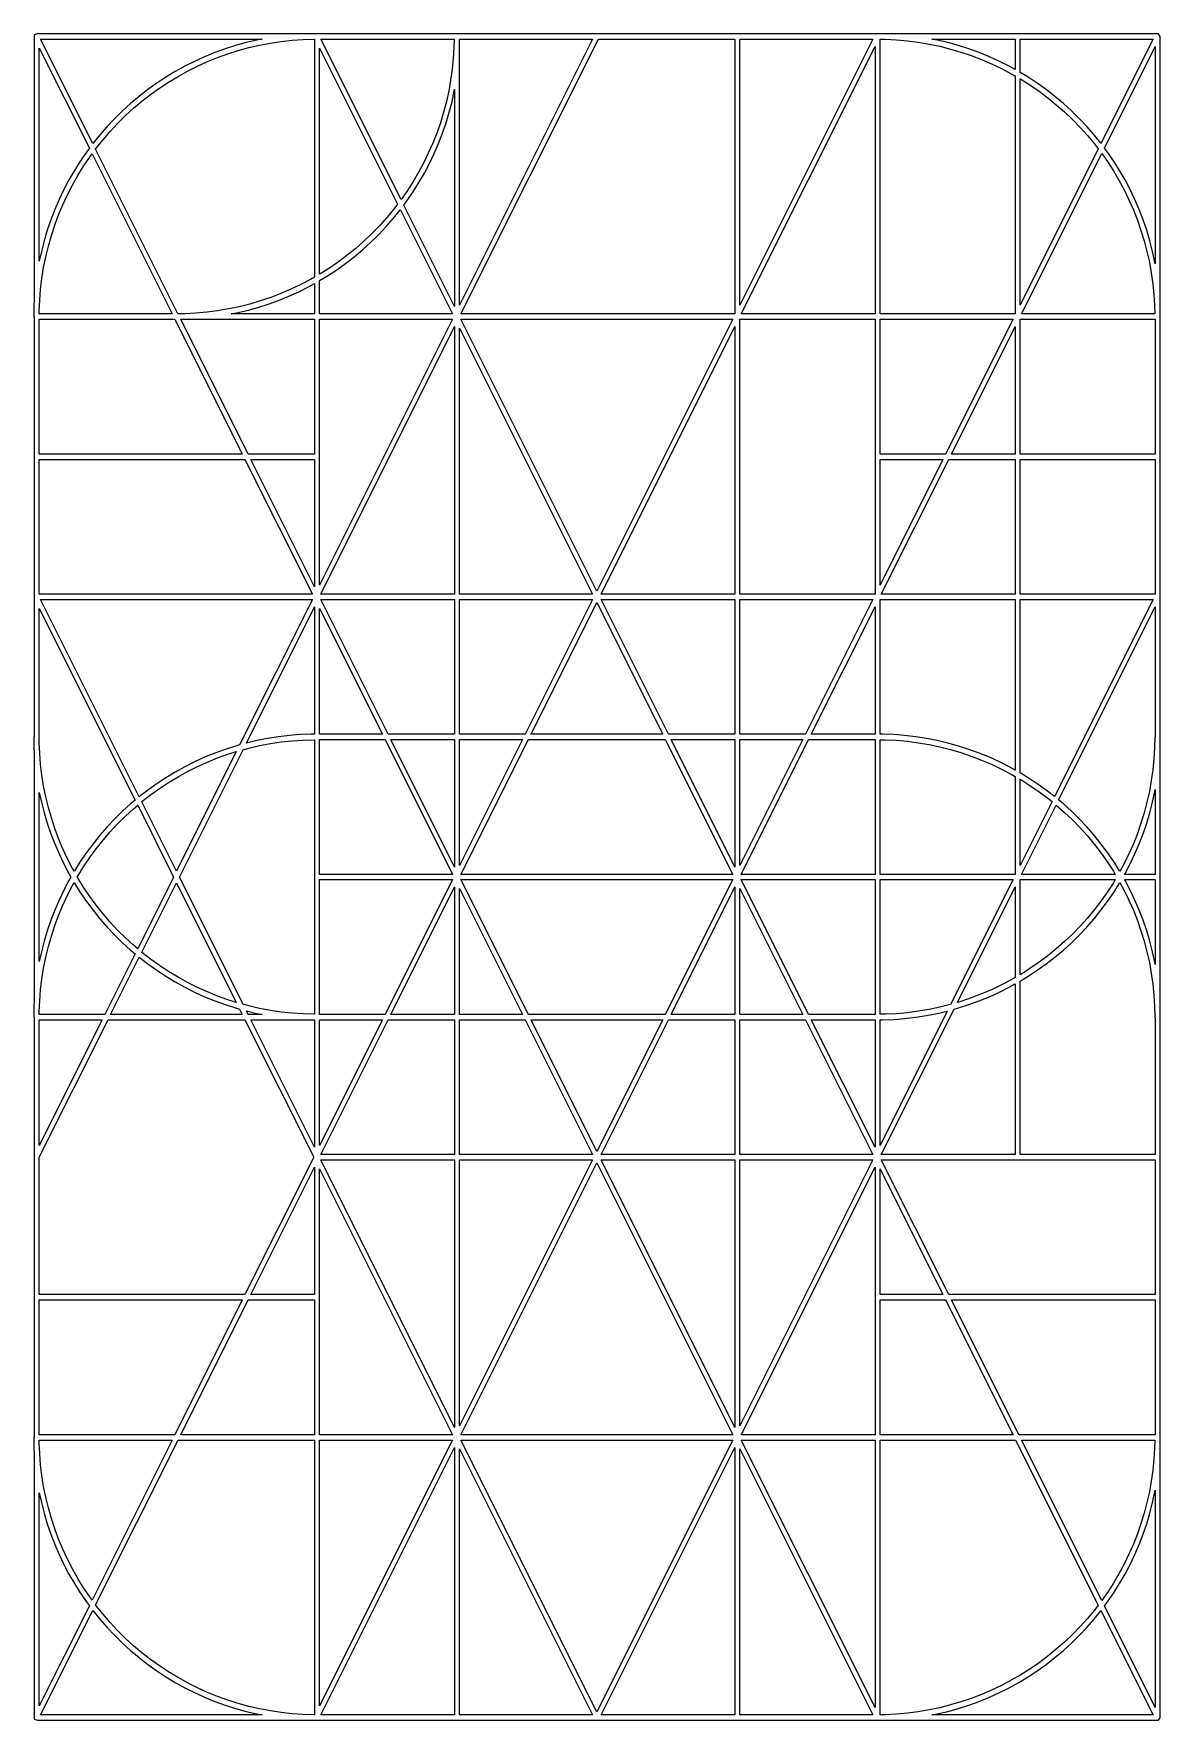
# Model space of a CAD drawing. Header units: metres. Extents: x -102 to 102, y -153 to 153.
import ezdxf

# ---------------------------------------------------------------- set-up
doc = ezdxf.new("R2010")
doc.units = ezdxf.units.M

msp = doc.modelspace()

# ---------------------------------------------------------------- linework, layer by layer
for p, q in [((-51.7948, 152.89), (-52.1768, 152.876)), ((-50.8, 152.89), (-51.7948, 152.89)), ((-50.8, 152.876), (-50.8, 152.89)), ((51.7948, 152.89), (50.8, 152.89)), ((50.8, 152.89), (50.8, 152.876)), ((52.1768, 152.876), (51.7948, 152.89)), ((-101.445, 152.876), (-102.005, 152.694)), ((-102.005, 152.694), (-102.005, 104.566)), ((-52.1768, 152.876), (-101.445, 152.876)), ((-101.1, 150.297), (-92.0157, 132.128)), ((-101.1, 111.663), (-101.1, 150.297)), ((-100.862, 151.924), (-60.707, 151.924)), ((-91.3867, 132.973), (-100.862, 151.924)), ((-67.4075, 150.137), (-69.2771, 149.457)), ((-65.513, 150.745), (-67.4075, 150.137)), ((-66.9096, 149.251), (-65.0145, 149.85)), ((-63.5963, 151.278), (-65.513, 150.745)), ((-65.0145, 149.85), (-63.0972, 150.374)), ((-61.6604, 151.737), (-63.5963, 151.278)), ((-63.0972, 150.374), (-61.1607, 150.821)), ((-60.707, 151.924), (-61.6604, 151.737)), ((-61.1607, 150.821), (-59.2081, 151.192)), ((-59.2081, 151.192), (-57.2423, 151.486)), ((-57.2423, 151.486), (-55.2664, 151.701)), ((-55.2664, 151.701), (-53.2836, 151.839)), ((-53.2836, 151.839), (-51.2969, 151.898)), ((-51.2969, 151.898), (-51.2045, 151.897)), ((-51.2045, 151.897), (-51.2045, 108.761)), ((50.8, 152.876), (-50.8, 152.876)), ((-50.3, 150.297), (-36.1461, 121.989)), ((-50.3, 109.283), (-50.3, 150.297)), ((-50.0622, 151.924), (-25.9094, 151.924)), ((-35.5145, 122.829), (-50.0622, 151.924)), ((-25.9393, 150.413), (-26.057, 148.429)), ((-25.9094, 151.924), (-25.9393, 150.413)), ((-24.9, 151.924), (-0.789215, 151.924)), ((-0.789215, 151.924), (-24.9, 103.703)), ((-24.9, 103.703), (-24.9, 151.924)), ((-24.6622, 102.076), (0.262222, 151.924)), ((0.262222, 151.924), (24.9955, 151.924)), ((24.9955, 151.924), (24.9955, 102.076)), ((25.9, 151.924), (50.0108, 151.924)), ((50.0108, 151.924), (25.9, 103.703)), ((25.9, 103.703), (25.9, 151.924)), ((26.1378, 102.076), (50.3955, 150.591)), ((50.3955, 150.591), (50.3955, 102.076)), ((51.3, 102.076), (51.3, 151.888)), ((51.3, 151.888), (52.2905, 151.878)), ((101.755, 152.876), (52.1768, 152.876)), ((52.2905, 151.878), (54.2757, 151.78)), ((54.2757, 151.78), (56.2554, 151.603)), ((56.2554, 151.603), (58.2266, 151.349)), ((58.2266, 151.349), (60.1862, 151.016)), ((60.1862, 151.016), (62.1312, 150.607)), ((61.6604, 151.737), (60.707, 151.924)), ((60.707, 151.924), (75.7955, 151.924)), ((63.5963, 151.278), (61.6604, 151.737)), ((62.1312, 150.607), (64.0584, 150.121)), ((65.513, 150.745), (63.5963, 151.278)), ((64.0584, 150.121), (65.965, 149.559)), ((67.4075, 150.137), (65.513, 150.745)), ((69.2771, 149.457), (67.4075, 150.137)), ((75.7955, 151.924), (75.7955, 146.388)), ((76.7, 145.876), (76.7, 151.924)), ((76.7, 151.924), (100.811, 151.924)), ((100.811, 151.924), (91.3559, 133.015)), ((91.9849, 132.17), (101.195, 150.591)), ((101.195, 150.591), (101.195, 111.162)), ((102.1, 152.4), (101.755, 152.876)), ((102.1, -152.4), (102.1, 152.4)), ((-74.708, 146.988), (-76.45, 146.027)), ((-72.9301, 147.881), (-74.708, 146.988)), ((-74.2094, 146.121), (-72.4323, 147.011)), ((-71.1189, 148.704), (-72.9301, 147.881)), ((-72.4323, 147.011), (-70.6214, 147.83)), ((-69.2771, 149.457), (-71.1189, 148.704)), ((-70.6214, 147.83), (-68.7795, 148.577)), ((-68.7795, 148.577), (-66.9096, 149.251)), ((-26.057, 148.429), (-26.2531, 146.451)), ((65.965, 149.559), (67.8479, 148.923)), ((67.8479, 148.923), (69.7041, 148.212)), ((71.1189, 148.704), (69.2771, 149.457)), ((69.7041, 148.212), (71.5309, 147.429)), ((72.9301, 147.881), (71.1189, 148.704)), ((71.5309, 147.429), (73.3252, 146.574)), ((74.708, 146.988), (72.9301, 147.881)), ((75.7955, 146.388), (74.708, 146.988)), ((-79.8156, 143.906), (-81.4342, 142.749)), ((-78.1534, 144.999), (-79.8156, 143.906)), ((-79.3107, 143.039), (-77.6513, 144.133)), ((-76.45, 146.027), (-78.1534, 144.999)), ((-77.6513, 144.133), (-75.95, 145.161)), ((-75.95, 145.161), (-74.2094, 146.121)), ((-26.5271, 144.482), (-26.8786, 142.526)), ((-26.2531, 146.451), (-26.5271, 144.482)), ((73.3252, 146.574), (75.0844, 145.649)), ((75.0844, 145.649), (75.7955, 145.239)), ((75.7955, 145.239), (75.7955, 102.076)), ((78.1534, 144.999), (76.7, 145.876)), ((76.7, 144.717), (76.8057, 144.656)), ((76.7, 103.703), (76.7, 144.717)), ((76.8057, 144.656), (78.4864, 143.595)), ((79.8156, 143.906), (78.1534, 144.999)), ((81.4342, 142.749), (79.8156, 143.906)), ((-83.0068, 141.53), (-84.5308, 140.251)), ((-84.0118, 139.377), (-82.4934, 140.659)), ((-81.4342, 142.749), (-83.0068, 141.53)), ((-82.4934, 140.659), (-80.9256, 141.881)), ((-80.9256, 141.881), (-79.3107, 143.039)), ((-26.8786, 142.526), (-27.3072, 140.585)), ((-26.2828, 140.569), (-25.8616, 142.514)), ((-25.8616, 142.514), (-25.8045, 142.838)), ((-25.8045, 142.838), (-25.8045, 103.409)), ((78.4864, 143.595), (80.1239, 142.468)), ((80.1239, 142.468), (81.7155, 141.278)), ((83.0068, 141.53), (81.4342, 142.749)), ((81.7155, 141.278), (83.2589, 140.025)), ((84.5308, 140.251), (83.0068, 141.53)), ((-86.0042, 138.914), (-87.4246, 137.521)), ((-86.8906, 136.637), (-85.4783, 138.035)), ((-84.5308, 140.251), (-86.0042, 138.914)), ((-85.4783, 138.035), (-84.0118, 139.377)), ((-27.8122, 138.663), (-28.3927, 136.762)), ((-27.3072, 140.585), (-27.8122, 138.663)), ((-27.3497, 136.737), (-26.7791, 138.643)), ((-26.7791, 138.643), (-26.2828, 140.569)), ((83.2589, 140.025), (84.7516, 138.713)), ((86.0042, 138.914), (84.5308, 140.251)), ((84.7516, 138.713), (86.1913, 137.343)), ((87.4246, 137.521), (86.0042, 138.914)), ((-90.0981, 134.575), (-91.3471, 133.026)), ((-88.7899, 136.074), (-90.0981, 134.575)), ((-89.5441, 133.678), (-88.2466, 135.183)), ((-87.4246, 137.521), (-88.7899, 136.074)), ((-88.2466, 135.183), (-86.8906, 136.637)), ((-29.0478, 134.885), (-29.7765, 133.036)), ((-28.3927, 136.762), (-29.0478, 134.885)), ((-28.7104, 132.998), (-27.9938, 134.854)), ((-27.9938, 134.854), (-27.3497, 136.737)), ((86.1913, 137.343), (87.5758, 135.917)), ((88.7899, 136.074), (87.4246, 137.521)), ((87.5758, 135.917), (88.9028, 134.437)), ((90.0981, 134.575), (88.7899, 136.074)), ((91.3471, 133.026), (90.0981, 134.575)), ((-92.0157, 132.128), (-92.5352, 131.431)), ((-91.3471, 133.026), (-91.3867, 132.973)), ((-90.8881, 131.976), (-90.7812, 132.122)), ((-75.9549, 102.11), (-90.8881, 131.976)), ((-90.7812, 132.122), (-89.5441, 133.678)), ((-29.7765, 133.036), (-30.5778, 131.217)), ((-29.4984, 131.172), (-28.7104, 132.998)), ((90.8539, 132.011), (76.7, 103.703)), ((88.9028, 134.437), (90.1703, 132.906)), ((90.1703, 132.906), (90.8539, 132.011)), ((91.3559, 133.015), (91.3471, 133.026)), ((92.5352, 131.431), (91.9849, 132.17)), ((-93.6605, 129.79), (-94.7214, 128.107)), ((-94.1105, 127.179), (-93.0661, 128.87)), ((-92.5352, 131.431), (-93.6605, 129.79)), ((-93.0661, 128.87), (-91.9558, 130.519)), ((-91.9558, 130.519), (-91.513, 131.123)), ((-91.513, 131.123), (-76.9892, 102.076)), ((-31.4502, 129.432), (-32.3926, 127.682)), ((-30.5778, 131.217), (-31.4502, 129.432)), ((-31.2839, 127.616), (-30.3566, 129.377)), ((-30.3566, 129.377), (-29.4984, 131.172)), ((76.9378, 102.076), (91.4855, 131.171)), ((91.4855, 131.171), (92.5191, 129.7)), ((92.5191, 129.7), (93.5967, 128.03)), ((93.6605, 129.79), (92.5352, 131.431)), ((94.7214, 128.107), (93.6605, 129.79)), ((-95.7161, 126.384), (-96.6434, 124.623)), ((-95.9948, 123.68), (-95.0872, 125.448)), ((-94.7214, 128.107), (-95.7161, 126.384)), ((-95.0872, 125.448), (-94.1105, 127.179)), ((-33.4033, 125.97), (-34.4809, 124.3)), ((-32.3926, 127.682), (-33.4033, 125.97)), ((-33.3395, 124.21), (-32.2786, 125.893)), ((-32.2786, 125.893), (-31.2839, 127.616)), ((93.5967, 128.03), (94.6074, 126.318)), ((94.6074, 126.318), (95.5497, 124.568)), ((95.7161, 126.384), (94.7214, 128.107)), ((96.6434, 124.623), (95.7161, 126.384)), ((-97.5016, 122.828), (-98.2896, 121.002)), ((-96.6434, 124.623), (-97.5016, 122.828)), ((-96.8318, 121.877), (-95.9948, 123.68)), ((-34.4809, 124.3), (-35.5145, 122.829)), ((-35.0151, 121.83), (-34.4648, 122.569)), ((-34.4648, 122.569), (-33.3395, 124.21)), ((95.5497, 124.568), (96.4222, 122.783)), ((96.4222, 122.783), (97.2234, 120.964)), ((97.5016, 122.828), (96.6434, 124.623)), ((98.2896, 121.002), (97.5016, 122.828)), ((-98.2896, 121.002), (-99.0062, 119.146)), ((-98.289, 118.18), (-97.597, 120.043)), ((-97.597, 120.043), (-96.8318, 121.877)), ((-38.0972, 119.563), (-39.4242, 118.083)), ((-38.2101, 117.926), (-36.9019, 119.425)), ((-36.8297, 121.094), (-38.0972, 119.563)), ((-36.9019, 119.425), (-35.6528, 120.974)), ((-36.1461, 121.989), (-36.8297, 121.094)), ((-35.6528, 120.974), (-35.6441, 120.985)), ((-35.6441, 120.985), (-26.1892, 102.076)), ((-25.8045, 103.409), (-35.0151, 121.83)), ((97.2234, 120.964), (97.9522, 119.115)), ((99.0062, 119.146), (98.2896, 121.002)), ((-99.6503, 117.263), (-100.221, 115.357)), ((-99.0062, 119.146), (-99.6503, 117.263)), ((-99.4498, 114.378), (-98.907, 116.29)), ((-98.907, 116.29), (-98.289, 118.18)), ((-40.8086, 116.657), (-42.2484, 115.287)), ((-40.9958, 115.086), (-39.5754, 116.479)), ((-39.4242, 118.083), (-40.8086, 116.657)), ((-39.5754, 116.479), (-38.2101, 117.926)), ((97.9522, 119.115), (98.6073, 117.238)), ((98.6073, 117.238), (99.1878, 115.337)), ((99.6503, 117.263), (99.0062, 119.146)), ((100.221, 115.357), (99.6503, 117.263)), ((-100.717, 113.431), (-101.1, 111.663)), ((-100.221, 115.357), (-100.717, 113.431)), ((-99.9166, 112.446), (-99.4498, 114.378)), ((-43.7411, 113.975), (-45.2845, 112.722)), ((-43.9932, 112.47), (-42.4691, 113.749)), ((-42.2484, 115.287), (-43.7411, 113.975)), ((-42.4691, 113.749), (-40.9958, 115.086)), ((99.1878, 115.337), (99.6927, 113.415)), ((99.6927, 113.415), (100.121, 111.474)), ((100.717, 113.431), (100.221, 115.357)), ((101.138, 111.486), (100.717, 113.431)), ((-100.62, 108.535), (-100.307, 110.498)), ((-100.307, 110.498), (-99.9166, 112.446)), ((-48.5136, 110.405), (-50.1943, 109.344)), ((-48.8466, 109.001), (-47.1844, 110.094)), ((-46.8761, 111.532), (-48.5136, 110.405)), ((-47.1844, 110.094), (-45.5658, 111.251)), ((-45.2845, 112.722), (-46.8761, 111.532)), ((-45.5658, 111.251), (-43.9932, 112.47)), ((100.121, 111.474), (100.473, 109.518)), ((101.195, 111.162), (101.138, 111.486)), ((-100.855, 106.561), (-100.62, 108.535)), ((-53.6747, 107.426), (-55.4691, 106.571)), ((-51.9155, 108.351), (-53.6747, 107.426)), ((-52.292, 107.012), (-51.2045, 107.612)), ((-51.2045, 108.761), (-51.9155, 108.351)), ((-51.2045, 107.612), (-51.2045, 102.076)), ((-50.1943, 109.344), (-50.3, 109.283)), ((-50.3, 108.124), (-48.8466, 109.001)), ((-50.3, 102.076), (-50.3, 108.124)), ((100.473, 109.518), (100.747, 107.549)), ((100.747, 107.549), (100.943, 105.571)), ((-102.005, 104.566), (-102.061, 103.589)), ((-101.09, 102.594), (-101.012, 104.58)), ((-101.012, 104.58), (-100.855, 106.561)), ((-61.035, 104.441), (-62.9416, 103.879)), ((-59.1521, 105.077), (-61.035, 104.441)), ((-59.5924, 103.863), (-57.7229, 104.543)), ((-57.2959, 105.788), (-59.1521, 105.077)), ((-57.7229, 104.543), (-55.8811, 105.296)), ((-55.4691, 106.571), (-57.2959, 105.788)), ((-55.8811, 105.296), (-54.0699, 106.119)), ((-54.0699, 106.119), (-52.292, 107.012)), ((100.943, 105.571), (101.061, 103.587)), ((-102.061, 103.589), (-102.1, 101.6)), ((-102.1, 101.6), (-102.005, 101.6)), ((-102.005, 101.6), (-102.005, 25.4)), ((-101.1, 76.6755), (-101.1, 101.124)), ((-101.1, 101.124), (-76.5137, 101.124)), ((-101.09, 102.076), (-101.09, 102.594)), ((-76.9892, 102.076), (-101.09, 102.076)), ((-76.5137, 101.124), (-64.2892, 76.6755)), ((-74.7094, 102.122), (-75.9549, 102.11)), ((-63.2378, 76.6755), (-75.4548, 101.11)), ((-75.4548, 101.11), (-75.2052, 101.11)), ((-75.2052, 101.11), (-74.8232, 101.124)), ((-74.8232, 101.124), (-51.2045, 101.124)), ((-72.7243, 102.22), (-74.7094, 102.122)), ((-70.7446, 102.397), (-72.7243, 102.22)), ((-68.7734, 102.651), (-70.7446, 102.397)), ((-66.8138, 102.984), (-68.7734, 102.651)), ((-64.8688, 103.393), (-66.8138, 102.984)), ((-66.293, 102.076), (-65.3396, 102.263)), ((-51.2045, 102.076), (-66.293, 102.076)), ((-65.3396, 102.263), (-63.4037, 102.722)), ((-62.9416, 103.879), (-64.8688, 103.393)), ((-63.4037, 102.722), (-61.487, 103.255)), ((-61.487, 103.255), (-59.5924, 103.863)), ((-51.2045, 101.124), (-51.2045, 76.6755)), ((-26.1892, 102.076), (-50.3, 102.076)), ((-50.3, 101.124), (-26.1892, 101.124)), ((-26.1892, 101.124), (-50.3, 52.9029)), ((-50.3, 52.9029), (-50.3, 101.124)), ((24.9955, 102.076), (-24.6622, 102.076)), ((-24.6622, 101.124), (24.6108, 101.124)), ((-0.025726, 51.8515), (-24.6622, 101.124)), ((24.6108, 101.124), (-0.025726, 51.8515)), ((25.9, 51.2755), (25.9, 101.124)), ((25.9, 101.124), (50.3955, 101.124)), ((50.3955, 102.076), (26.1378, 102.076)), ((50.3955, 101.124), (50.3955, 51.2755)), ((75.7955, 102.076), (51.3, 102.076)), ((51.3, 76.6755), (51.3, 101.124)), ((51.3, 101.124), (75.4108, 101.124)), ((75.4108, 101.124), (63.1863, 76.6755)), ((76.7, 76.6755), (76.7, 101.124)), ((76.7, 101.124), (101.195, 101.124)), ((101.091, 102.076), (76.9378, 102.076)), ((101.061, 103.587), (101.091, 102.076)), ((101.195, 101.124), (101.195, 76.6755)), ((-50.0622, 51.2755), (-25.8045, 99.791)), ((-25.8045, 99.791), (-25.8045, 51.2755)), ((-24.9, 51.2755), (-24.9, 99.4971)), ((-24.9, 99.4971), (-0.789215, 51.2755)), ((0.737762, 51.2755), (24.9955, 99.791)), ((24.9955, 99.791), (24.9955, 51.2755)), ((64.2378, 76.6755), (75.7955, 99.791)), ((75.7955, 99.791), (75.7955, 76.6755)), ((-64.2892, 76.6755), (-101.1, 76.6755)), ((-51.2045, 76.6755), (-63.2378, 76.6755)), ((63.1863, 76.6755), (51.3, 76.6755)), ((75.7955, 76.6755), (64.2378, 76.6755)), ((101.195, 76.6755), (76.7, 76.6755)), ((-101.1, 51.2755), (-101.1, 75.7245)), ((-101.1, 75.7245), (-63.8137, 75.7245)), ((-63.8137, 75.7245), (-51.5892, 51.2755)), ((-62.7622, 75.7245), (-51.2045, 75.7245)), ((-51.2045, 52.609), (-62.7622, 75.7245)), ((-51.2045, 75.7245), (-51.2045, 52.609)), ((51.3, 75.7245), (62.7108, 75.7245)), ((62.7108, 75.7245), (51.3, 52.9029)), ((51.3, 52.9029), (51.3, 75.7245)), ((51.5378, 51.2755), (63.7622, 75.7245)), ((63.7622, 75.7245), (75.7955, 75.7245)), ((75.7955, 75.7245), (75.7955, 51.2755)), ((76.7, 51.2755), (76.7, 75.7245)), ((76.7, 75.7245), (101.195, 75.7245)), ((101.195, 75.7245), (101.195, 51.2755)), ((-51.5892, 51.2755), (-101.1, 51.2755)), ((-100.862, 50.3245), (-51.5892, 50.3245)), ((-82.9767, 14.5534), (-100.862, 50.3245)), ((-51.5892, 50.3245), (-64.7765, 23.9499)), ((-63.556, 24.2879), (-51.2045, 48.991)), ((-51.2045, 48.991), (-51.2045, 25.8904)), ((-25.8045, 51.2755), (-50.0622, 51.2755)), ((-50.0622, 50.3245), (-25.8045, 50.3245)), ((-37.8378, 25.8755), (-50.0622, 50.3245)), ((-25.8045, 50.3245), (-25.8045, 25.8755)), ((-0.789215, 51.2755), (-24.9, 51.2755)), ((-24.9, 25.8755), (-24.9, 50.3245)), ((-24.9, 50.3245), (-0.789215, 50.3245)), ((-0.789215, 50.3245), (-13.0137, 25.8755)), ((-11.9622, 25.8755), (-0.025726, 49.7485)), ((-0.025726, 49.7485), (11.9108, 25.8755)), ((24.9955, 51.2755), (0.737762, 51.2755)), ((12.9622, 25.8755), (0.737762, 50.3245)), ((0.737762, 50.3245), (24.9955, 50.3245)), ((24.9955, 50.3245), (24.9955, 25.8755)), ((50.3955, 51.2755), (25.9, 51.2755)), ((25.9, 25.8755), (25.9, 50.3245)), ((25.9, 50.3245), (50.0108, 50.3245)), ((50.0108, 50.3245), (37.7863, 25.8755)), ((38.8378, 25.8755), (50.3955, 48.991)), ((50.3955, 48.991), (50.3955, 25.8755)), ((51.3, 25.8904), (51.3, 50.3245)), ((51.3, 50.3245), (75.7955, 50.3245)), ((75.7955, 51.2755), (51.5378, 51.2755)), ((75.7955, 50.3245), (75.7955, 19.3882)), ((101.195, 51.2755), (76.7, 51.2755)), ((76.7, 18.8762), (76.7, 50.3245)), ((76.7, 50.3245), (100.811, 50.3245)), ((100.811, 50.3245), (82.9396, 14.5822)), ((83.6818, 13.9637), (101.195, 48.991)), ((101.195, 48.991), (101.195, 25.4)), ((-101.1, 25.4), (-101.1, 48.6971)), ((-101.1, 48.6971), (-83.7181, 13.9332)), ((-50.3, 25.8755), (-50.3, 48.6971)), ((-50.3, 48.6971), (-38.8892, 25.8755)), ((-102.005, 25.4), (-102.1, 25.4)), ((-102.1, 25.4), (-102.061, 23.4108)), ((-101.09, 25.4), (-101.1, 25.4)), ((-101.09, 24.4062), (-101.09, 25.4)), ((-61.6604, 24.7372), (-63.556, 24.2879)), ((-59.7081, 25.1206), (-61.6604, 24.7372)), ((-57.7425, 25.4281), (-59.7081, 25.1206)), ((-59.2081, 24.1923), (-57.2423, 24.4857)), ((-55.7664, 25.659), (-57.7425, 25.4281)), ((-57.2423, 24.4857), (-55.2664, 24.7013)), ((-53.7828, 25.8132), (-55.7664, 25.659)), ((-55.2664, 24.7013), (-53.2836, 24.8386)), ((-51.7948, 25.8904), (-53.7828, 25.8132)), ((-53.2836, 24.8386), (-51.2969, 24.8975)), ((-51.2045, 25.8904), (-51.7948, 25.8904)), ((-51.2969, 24.8975), (-51.2045, 24.8966)), ((-51.2045, 24.8966), (-51.2045, -24.8966)), ((-38.8892, 25.8755), (-50.3, 25.8755)), ((-50.3, 24.9245), (-38.4137, 24.9245)), ((-50.3, 0.475525), (-50.3, 24.9245)), ((-38.4137, 24.9245), (-26.1892, 0.475525)), ((-25.8045, 25.8755), (-37.8378, 25.8755)), ((-37.3622, 24.9245), (-25.8045, 24.9245)), ((-25.8045, 1.80901), (-37.3622, 24.9245)), ((-25.8045, 24.9245), (-25.8045, 1.80901)), ((-13.0137, 25.8755), (-24.9, 25.8755)), ((-24.9, 24.9245), (-13.4892, 24.9245)), ((-13.4892, 24.9245), (-24.9, 2.10291)), ((-24.9, 2.10291), (-24.9, 24.9245)), ((-24.6622, 0.475525), (-12.4378, 24.9245)), ((-12.4378, 24.9245), (12.3863, 24.9245)), ((11.9108, 25.8755), (-11.9622, 25.8755)), ((12.3863, 24.9245), (24.6108, 0.475525)), ((24.9955, 25.8755), (12.9622, 25.8755)), ((13.4378, 24.9245), (24.9955, 24.9245)), ((24.9955, 1.80901), (13.4378, 24.9245)), ((24.9955, 24.9245), (24.9955, 1.80901)), ((37.7863, 25.8755), (25.9, 25.8755)), ((25.9, 24.9245), (37.3108, 24.9245)), ((37.3108, 24.9245), (25.9, 2.10291)), ((25.9, 2.10291), (25.9, 24.9245)), ((26.1378, 0.475525), (38.3622, 24.9245)), ((38.3622, 24.9245), (50.3955, 24.9245)), ((50.3955, 25.8755), (38.8378, 25.8755)), ((50.3955, 24.9245), (50.3955, 0.475525)), ((51.7948, 25.8904), (51.3, 25.8904)), ((51.3, 0.475525), (51.3, 24.8877)), ((51.3, 24.8877), (52.2905, 24.8779)), ((53.7828, 25.8132), (51.7948, 25.8904)), ((52.2905, 24.8779), (54.2757, 24.7798)), ((55.7664, 25.659), (53.7828, 25.8132)), ((54.2757, 24.7798), (56.2554, 24.6033)), ((57.7425, 25.4281), (55.7664, 25.659)), ((56.2554, 24.6033), (58.2266, 24.3487)), ((59.7081, 25.1206), (57.7425, 25.4281)), ((61.6604, 24.7372), (59.7081, 25.1206)), ((63.5963, 24.2784), (61.6604, 24.7372)), ((101.1, 25.4), (101.061, 23.4128)), ((101.195, 25.4), (101.1, 25.4)), ((-102.061, 23.4108), (-102.005, 22.4337)), ((-102.005, 22.4337), (-102.005, -22.4337)), ((-101.012, 22.4202), (-101.09, 24.4062)), ((-100.855, 20.4388), (-101.012, 22.4202)), ((-65.3852, 22.7325), (-76.2257, 1.05145)), ((-75.7, 0), (-64.1581, 23.0837)), ((-71.1189, 21.7045), (-72.9301, 20.8812)), ((-69.2771, 22.4569), (-71.1189, 21.7045)), ((-70.6214, 20.8299), (-68.7795, 21.5769)), ((-67.4075, 23.1374), (-69.2771, 22.4569)), ((-68.7795, 21.5769), (-66.9096, 22.2505)), ((-65.513, 23.7449), (-67.4075, 23.1374)), ((-66.9096, 22.2505), (-65.3852, 22.7325)), ((-64.7765, 23.9499), (-65.513, 23.7449)), ((-64.1581, 23.0837), (-63.0972, 23.3736)), ((-63.0972, 23.3736), (-61.1607, 23.8214)), ((-61.1607, 23.8214), (-59.2081, 24.1923)), ((58.2266, 24.3487), (60.1862, 24.0165)), ((60.1862, 24.0165), (62.1312, 23.6071)), ((62.1312, 23.6071), (64.0584, 23.1212)), ((65.513, 23.7449), (63.5963, 24.2784)), ((64.0584, 23.1212), (65.965, 22.5595)), ((67.4075, 23.1374), (65.513, 23.7449)), ((65.965, 22.5595), (67.8479, 21.9229)), ((69.2771, 22.4569), (67.4075, 23.1374)), ((67.8479, 21.9229), (69.7041, 21.2125)), ((71.1189, 21.7045), (69.2771, 22.4569)), ((72.9301, 20.8812), (71.1189, 21.7045)), ((100.943, 21.4287), (100.747, 19.4509)), ((101.061, 23.4128), (100.943, 21.4287)), ((-100.62, 18.4652), (-100.855, 20.4388)), ((-100.307, 16.5024), (-100.62, 18.4652)), ((-76.45, 19.0271), (-78.1534, 17.9991)), ((-74.708, 19.9883), (-76.45, 19.0271)), ((-75.95, 18.1611), (-74.2094, 19.1207)), ((-72.9301, 20.8812), (-74.708, 19.9883)), ((-74.2094, 19.1207), (-72.4323, 20.0107)), ((-72.4323, 20.0107), (-70.6214, 20.8299)), ((69.7041, 21.2125), (71.5309, 20.4292)), ((71.5309, 20.4292), (73.3252, 19.5745)), ((74.708, 19.9883), (72.9301, 20.8812)), ((73.3252, 19.5745), (75.0844, 18.6495)), ((75.7955, 19.3882), (74.708, 19.9883)), ((75.0844, 18.6495), (75.7955, 18.2389)), ((78.1534, 17.9991), (76.7, 18.8762)), ((100.747, 19.4509), (100.473, 17.4823)), ((-101.1, 15.3366), (-100.717, 13.5694)), ((-101.1, -15.3366), (-101.1, 15.3366)), ((-99.9166, 14.5535), (-100.307, 16.5024)), ((-81.4342, 15.7489), (-82.9767, 14.5534)), ((-79.8156, 16.9058), (-81.4342, 15.7489)), ((-80.9256, 14.8808), (-79.3107, 16.0395)), ((-78.1534, 17.9991), (-79.8156, 16.9058)), ((-79.3107, 16.0395), (-77.6513, 17.1335)), ((-77.6513, 17.1335), (-75.95, 18.1611)), ((75.7955, 18.2389), (75.7955, 0.475525)), ((76.7, 17.7167), (76.8057, 17.6557)), ((76.7, 2.10291), (76.7, 17.7167)), ((76.8057, 17.6557), (78.4864, 16.5947)), ((79.8156, 16.9058), (78.1534, 17.9991)), ((78.4864, 16.5947), (80.1239, 15.4681)), ((81.4342, 15.7489), (79.8156, 16.9058)), ((80.1239, 15.4681), (81.7155, 14.2777)), ((82.9396, 14.5822), (81.4342, 15.7489)), ((100.121, 15.526), (99.6927, 13.5852)), ((100.473, 17.4823), (100.121, 15.526)), ((100.717, 13.5694), (101.138, 15.5139)), ((101.138, 15.5139), (101.195, 15.8376)), ((101.195, 15.8376), (101.195, 0.475525)), ((-100.717, 13.5694), (-100.221, 11.6427)), ((-99.4498, 12.6216), (-99.9166, 14.5535)), ((-98.907, 10.7095), (-99.4498, 12.6216)), ((-84.5308, 13.2513), (-86.0042, 11.9143)), ((-85.4783, 11.035), (-84.0118, 12.3766)), ((-83.7181, 13.9332), (-84.5308, 13.2513)), ((-84.0118, 12.3766), (-83.2581, 13.0132)), ((-83.2581, 13.0132), (-76.7514, 0)), ((-82.5188, 13.6377), (-82.4934, 13.6591)), ((-76.2257, 1.05145), (-82.5188, 13.6377)), ((-82.4934, 13.6591), (-80.9256, 14.8808)), ((82.478, 13.659), (76.7, 2.10291)), ((76.9378, 0.475525), (83.226, 13.052)), ((81.7155, 14.2777), (82.478, 13.659)), ((83.226, 13.052), (83.2589, 13.0253)), ((83.2589, 13.0253), (84.7516, 11.713)), ((84.5308, 13.2513), (83.6818, 13.9637)), ((86.0042, 11.9143), (84.5308, 13.2513)), ((99.6927, 13.5852), (99.1878, 11.6629)), ((100.221, 11.6427), (100.717, 13.5694)), ((-100.221, 11.6427), (-99.6503, 9.73677)), ((-99.6503, 9.73677), (-99.0062, 7.85435)), ((-98.289, 8.82047), (-98.907, 10.7095)), ((-87.4246, 10.5211), (-88.7899, 9.07399)), ((-88.2466, 8.18333), (-86.8906, 9.63651)), ((-86.0042, 11.9143), (-87.4246, 10.5211)), ((-86.8906, 9.63651), (-85.4783, 11.035)), ((84.7516, 11.713), (86.1913, 10.3427)), ((87.4246, 10.5211), (86.0042, 11.9143)), ((86.1913, 10.3427), (87.5758, 8.91663)), ((88.7899, 9.07399), (87.4246, 10.5211)), ((98.6073, 9.76195), (97.9522, 7.88545)), ((99.1878, 11.6629), (98.6073, 9.76195)), ((99.0062, 7.85435), (99.6503, 9.73677)), ((99.6503, 9.73677), (100.221, 11.6427)), ((-99.0062, 7.85435), (-98.2896, 5.99834)), ((-97.597, 6.95728), (-98.289, 8.82047)), ((-96.8318, 5.12288), (-97.597, 6.95728)), ((-90.0981, 7.575), (-91.3471, 6.0264)), ((-90.7812, 5.12204), (-89.5441, 6.67773)), ((-88.7899, 9.07399), (-90.0981, 7.575)), ((-89.5441, 6.67773), (-88.2466, 8.18333)), ((87.5758, 8.91663), (88.9028, 7.43695)), ((90.0981, 7.575), (88.7899, 9.07399)), ((88.9028, 7.43695), (90.1703, 5.90599)), ((91.3471, 6.0264), (90.0981, 7.575)), ((97.9522, 7.88545), (97.2234, 6.0363)), ((98.2896, 5.99834), (99.0062, 7.85435)), ((-98.2896, 5.99834), (-97.5016, 4.17151)), ((-97.5016, 4.17151), (-96.6434, 2.3766)), ((-95.9948, 3.32016), (-96.8318, 5.12288)), ((-95.0872, 1.5519), (-95.9948, 3.32016)), ((-92.5352, 4.43054), (-93.6605, 2.78979)), ((-93.0661, 1.87019), (-91.9558, 3.51869)), ((-91.3471, 6.0264), (-92.5352, 4.43054)), ((-91.9558, 3.51869), (-90.7812, 5.12204)), ((90.1703, 5.90599), (91.3764, 4.32617)), ((92.5352, 4.43054), (91.3471, 6.0264)), ((91.3764, 4.32617), (92.5191, 2.69992)), ((93.6605, 2.78979), (92.5352, 4.43054)), ((96.4222, 4.21738), (95.5497, 2.43155)), ((97.2234, 6.0363), (96.4222, 4.21738)), ((96.6434, 2.3766), (97.5016, 4.17151)), ((97.5016, 4.17151), (98.2896, 5.99834)), ((-96.6434, 2.3766), (-95.7161, 0.616318)), ((-95.7161, 0.616318), (-95.3603, 0)), ((-95.3603, 0), (-95.7161, -0.616318)), ((-94.7793, 1.00624), (-95.0872, 1.5519)), ((-94.7214, 1.10667), (-94.7793, 1.00624)), ((-93.6605, 2.78979), (-94.7214, 1.10667)), ((-94.2116, 0), (-94.1105, 0.179108)), ((-94.1105, -0.179108), (-94.2116, 0)), ((-94.1105, 0.179108), (-93.0661, 1.87019)), ((-76.7514, 0), (-83.2581, -13.0132)), ((-64.1581, -23.0837), (-75.7, 0)), ((-26.1892, 0.475525), (-50.3, 0.475525)), ((24.6108, 0.475525), (-24.6622, 0.475525)), ((50.3955, 0.475525), (26.1378, 0.475525)), ((75.7955, 0.475525), (51.3, 0.475525)), ((93.924, 0.475525), (76.9378, 0.475525)), ((92.5191, 2.69992), (93.5967, 1.0298)), ((93.5967, 1.0298), (93.924, 0.475525)), ((94.7214, 1.10667), (93.6605, 2.78979)), ((94.7808, 1.00365), (94.7214, 1.10667)), ((95.5497, 2.43155), (94.7808, 1.00365)), ((95.6348, 0.475525), (95.7161, 0.616318)), ((101.195, 0.475525), (95.6348, 0.475525)), ((95.7161, 0.616318), (96.6434, 2.3766)), ((-96.6434, -2.3766), (-97.5016, -4.17151)), ((-95.7161, -0.616318), (-96.6434, -2.3766)), ((-95.9948, -3.32016), (-95.0872, -1.5519)), ((-95.0872, -1.5519), (-94.7793, -1.00624)), ((-94.7793, -1.00624), (-94.7214, -1.10667)), ((-94.7214, -1.10667), (-93.6605, -2.78979)), ((-93.0661, -1.87019), (-94.1105, -0.179108)), ((-93.6605, -2.78979), (-92.5352, -4.43054)), ((-91.9558, -3.51869), (-93.0661, -1.87019)), ((-82.5188, -13.6377), (-76.2257, -1.05145)), ((-76.2257, -1.05145), (-65.3852, -22.7325)), ((-50.3, -24.9245), (-50.3, -0.475525)), ((-50.3, -0.475525), (-26.1892, -0.475525)), ((-26.1892, -0.475525), (-38.4137, -24.9245)), ((-37.3622, -24.9245), (-25.8045, -1.80901)), ((-25.8045, -1.80901), (-25.8045, -24.9245)), ((-24.9, -24.9245), (-24.9, -2.10291)), ((-24.9, -2.10291), (-13.4892, -24.9245)), ((-12.4378, -24.9245), (-24.6622, -0.475525)), ((-24.6622, -0.475525), (24.6108, -0.475525)), ((24.6108, -0.475525), (12.3863, -24.9245)), ((13.4378, -24.9245), (24.9955, -1.80901)), ((24.9955, -1.80901), (24.9955, -24.9245)), ((25.9, -24.9245), (25.9, -2.10291)), ((25.9, -2.10291), (37.3108, -24.9245)), ((38.3622, -24.9245), (26.1378, -0.475525)), ((26.1378, -0.475525), (50.3955, -0.475525)), ((50.3955, -0.475525), (50.3955, -24.9245)), ((51.3, -0.475525), (75.4108, -0.475525)), ((51.3, -24.8877), (51.3, -0.475525)), ((75.4108, -0.475525), (64.0931, -23.111)), ((65.3261, -22.7477), (75.7955, -1.80901)), ((75.7955, -1.80901), (75.7955, -18.2389)), ((76.7, -0.475525), (93.924, -0.475525)), ((76.7, -17.7167), (76.7, -0.475525)), ((92.5191, -2.69992), (91.3764, -4.32617)), ((93.5967, -1.0298), (92.5191, -2.69992)), ((92.5352, -4.43054), (93.6605, -2.78979)), ((93.924, -0.475525), (93.5967, -1.0298)), ((93.6605, -2.78979), (94.7214, -1.10667)), ((94.7214, -1.10667), (94.7808, -1.00365)), ((94.7808, -1.00365), (95.5497, -2.43155)), ((95.5497, -2.43155), (96.4222, -4.21738)), ((95.7161, -0.616318), (95.6348, -0.475525)), ((95.6348, -0.475525), (101.195, -0.475525)), ((96.6434, -2.3766), (95.7161, -0.616318)), ((97.5016, -4.17151), (96.6434, -2.3766)), ((101.195, -0.475525), (101.195, -15.8376)), ((-98.2896, -5.99834), (-99.0062, -7.85435)), ((-97.5016, -4.17151), (-98.2896, -5.99834)), ((-97.597, -6.95728), (-96.8318, -5.12288)), ((-96.8318, -5.12288), (-95.9948, -3.32016)), ((-92.5352, -4.43054), (-91.3471, -6.0264)), ((-90.7812, -5.12204), (-91.9558, -3.51869)), ((-91.3471, -6.0264), (-90.0981, -7.575)), ((-89.5441, -6.67773), (-90.7812, -5.12204)), ((90.1703, -5.90599), (88.9028, -7.43695)), ((90.0981, -7.575), (91.3471, -6.0264)), ((91.3764, -4.32617), (90.1703, -5.90599)), ((91.3471, -6.0264), (92.5352, -4.43054)), ((96.4222, -4.21738), (97.2234, -6.0363)), ((97.2234, -6.0363), (97.9522, -7.88545)), ((98.2896, -5.99834), (97.5016, -4.17151)), ((99.0062, -7.85435), (98.2896, -5.99834)), ((-99.0062, -7.85435), (-99.6503, -9.73677)), ((-98.907, -10.7095), (-98.289, -8.82047)), ((-98.289, -8.82047), (-97.597, -6.95728)), ((-90.0981, -7.575), (-88.7899, -9.07399)), ((-88.2466, -8.18333), (-89.5441, -6.67773)), ((-88.7899, -9.07399), (-87.4246, -10.5211)), ((-86.8906, -9.63651), (-88.2466, -8.18333)), ((87.5758, -8.91663), (86.1913, -10.3427)), ((87.4246, -10.5211), (88.7899, -9.07399)), ((88.9028, -7.43695), (87.5758, -8.91663)), ((88.7899, -9.07399), (90.0981, -7.575)), ((97.9522, -7.88545), (98.6073, -9.76195)), ((99.6503, -9.73677), (99.0062, -7.85435)), ((-100.221, -11.6427), (-100.717, -13.5694)), ((-99.6503, -9.73677), (-100.221, -11.6427)), ((-99.4498, -12.6216), (-98.907, -10.7095)), ((-87.4246, -10.5211), (-86.0042, -11.9143)), ((-85.4783, -11.035), (-86.8906, -9.63651)), ((-86.0042, -11.9143), (-84.5308, -13.2513)), ((-84.0118, -12.3766), (-85.4783, -11.035)), ((84.7516, -11.713), (83.2589, -13.0253)), ((84.5308, -13.2513), (86.0042, -11.9143)), ((86.1913, -10.3427), (84.7516, -11.713)), ((86.0042, -11.9143), (87.4246, -10.5211)), ((98.6073, -9.76195), (99.1878, -11.6629)), ((99.1878, -11.6629), (99.6927, -13.5852)), ((100.221, -11.6427), (99.6503, -9.73677)), ((100.717, -13.5694), (100.221, -11.6427)), ((-100.717, -13.5694), (-101.1, -15.3366)), ((-100.307, -16.5024), (-99.9166, -14.5535)), ((-99.9166, -14.5535), (-99.4498, -12.6216)), ((-83.7181, -13.9332), (-89.2137, -24.9245)), ((-88.1622, -24.9245), (-82.9767, -14.5534)), ((-84.5308, -13.2513), (-83.7181, -13.9332)), ((-83.2581, -13.0132), (-84.0118, -12.3766)), ((-82.9767, -14.5534), (-81.4342, -15.7489)), ((-82.4934, -13.6591), (-82.5188, -13.6377)), ((-80.9256, -14.8808), (-82.4934, -13.6591)), ((-79.3107, -16.0395), (-80.9256, -14.8808)), ((81.7155, -14.2777), (80.1239, -15.4681)), ((81.4342, -15.7489), (83.0068, -14.5301)), ((83.2589, -13.0253), (81.7155, -14.2777)), ((83.0068, -14.5301), (84.5308, -13.2513)), ((99.6927, -13.5852), (100.121, -15.526)), ((101.138, -15.5139), (100.717, -13.5694)), ((-100.62, -18.4652), (-100.307, -16.5024)), ((-81.4342, -15.7489), (-79.8156, -16.9058)), ((-79.8156, -16.9058), (-78.1534, -17.9991)), ((-77.6513, -17.1335), (-79.3107, -16.0395)), ((-78.1534, -17.9991), (-76.45, -19.0271)), ((-75.95, -18.1611), (-77.6513, -17.1335)), ((-74.2094, -19.1207), (-75.95, -18.1611)), ((75.7955, -18.2389), (75.0844, -18.6495)), ((76.8057, -17.6557), (76.7, -17.7167)), ((76.7, -18.8762), (78.1534, -17.9991)), ((78.4864, -16.5947), (76.8057, -17.6557)), ((78.1534, -17.9991), (79.8156, -16.9058)), ((80.1239, -15.4681), (78.4864, -16.5947)), ((79.8156, -16.9058), (81.4342, -15.7489)), ((100.121, -15.526), (100.473, -17.4823)), ((100.473, -17.4823), (100.747, -19.4509)), ((101.195, -15.8376), (101.138, -15.5139)), ((-101.012, -22.4202), (-100.855, -20.4388)), ((-100.855, -20.4388), (-100.62, -18.4652)), ((-76.45, -19.0271), (-74.708, -19.9883)), ((-74.708, -19.9883), (-72.9301, -20.8812)), ((-72.4323, -20.0107), (-74.2094, -19.1207)), ((-72.9301, -20.8812), (-71.1189, -21.7045)), ((-70.6214, -20.8299), (-72.4323, -20.0107)), ((-68.7795, -21.5769), (-70.6214, -20.8299)), ((69.7041, -21.2125), (67.8479, -21.9229)), ((71.5309, -20.4292), (69.7041, -21.2125)), ((71.1189, -21.7045), (72.9301, -20.8812)), ((73.3252, -19.5745), (71.5309, -20.4292)), ((72.9301, -20.8812), (74.708, -19.9883)), ((75.0844, -18.6495), (73.3252, -19.5745)), ((74.708, -19.9883), (75.7955, -19.3882)), ((75.7955, -19.3882), (75.7955, -50.3245)), ((76.7, -50.3245), (76.7, -18.8762)), ((100.747, -19.4509), (100.943, -21.4287)), ((-102.061, -23.4108), (-102.1, -25.4)), ((-102.005, -22.4337), (-102.061, -23.4108)), ((-101.09, -24.4062), (-101.012, -22.4202)), ((-101.09, -24.9245), (-101.09, -24.4062)), ((-71.1189, -21.7045), (-69.2771, -22.4569)), ((-69.2771, -22.4569), (-67.4075, -23.1374)), ((-66.9096, -22.2505), (-68.7795, -21.5769)), ((-67.4075, -23.1374), (-65.513, -23.7449)), ((-65.3852, -22.7325), (-66.9096, -22.2505)), ((-65.513, -23.7449), (-64.7765, -23.9499)), ((-64.7765, -23.9499), (-64.2892, -24.9245)), ((-63.0972, -23.3736), (-64.1581, -23.0837)), ((-63.2378, -24.9245), (-63.556, -24.2879)), ((-63.556, -24.2879), (-61.6604, -24.7372)), ((-61.1607, -23.8214), (-63.0972, -23.3736)), ((-59.2081, -24.1923), (-61.1607, -23.8214)), ((-57.2423, -24.4857), (-59.2081, -24.1923)), ((63.4977, -24.3018), (51.3, -48.6971)), ((51.5378, -50.3245), (64.7167, -23.9665)), ((58.2266, -24.3487), (56.2554, -24.6033)), ((60.1862, -24.0165), (58.2266, -24.3487)), ((62.1312, -23.6071), (60.1862, -24.0165)), ((61.6604, -24.7372), (63.4977, -24.3018)), ((64.0584, -23.1212), (62.1312, -23.6071)), ((64.0931, -23.111), (64.0584, -23.1212)), ((64.7167, -23.9665), (65.513, -23.7449)), ((65.965, -22.5595), (65.3261, -22.7477)), ((65.513, -23.7449), (67.4075, -23.1374)), ((67.8479, -21.9229), (65.965, -22.5595)), ((67.4075, -23.1374), (69.2771, -22.4569)), ((69.2771, -22.4569), (71.1189, -21.7045)), ((100.943, -21.4287), (101.061, -23.4128)), ((101.061, -23.4128), (101.1, -25.4)), ((-102.1, -25.4), (-102.005, -25.4)), ((-102.005, -25.4), (-102.005, -101.6)), ((-101.1, -25.8755), (-89.6892, -25.8755)), ((-89.6892, -25.8755), (-101.1, -48.6971)), ((-101.1, -48.6971), (-101.1, -25.8755)), ((-101.1, -50.8), (-88.6378, -25.8755)), ((-89.2137, -24.9245), (-101.09, -24.9245)), ((-88.6378, -25.8755), (-63.8137, -25.8755)), ((-64.2892, -24.9245), (-88.1622, -24.9245)), ((-63.8137, -25.8755), (-51.3515, -50.8)), ((-60.707, -24.9245), (-63.2378, -24.9245)), ((-62.7622, -25.8755), (-52.1768, -25.8755)), ((-51.2045, -48.991), (-62.7622, -25.8755)), ((-61.6604, -24.7372), (-60.707, -24.9245)), ((-55.2664, -24.7013), (-57.2423, -24.4857)), ((-53.2836, -24.8386), (-55.2664, -24.7013)), ((-51.2969, -24.8975), (-53.2836, -24.8386)), ((-52.1768, -25.8755), (-51.7948, -25.8904)), ((-51.7948, -25.8904), (-51.2045, -25.8904)), ((-51.2045, -24.8966), (-51.2969, -24.8975)), ((-51.2045, -25.8904), (-51.2045, -48.991)), ((-38.4137, -24.9245), (-50.3, -24.9245)), ((-50.3, -25.8755), (-38.8892, -25.8755)), ((-38.8892, -25.8755), (-50.3, -48.6971)), ((-50.3, -48.6971), (-50.3, -25.8755)), ((-50.0622, -50.3245), (-37.8378, -25.8755)), ((-37.8378, -25.8755), (-25.8045, -25.8755)), ((-25.8045, -24.9245), (-37.3622, -24.9245)), ((-25.8045, -25.8755), (-25.8045, -50.3245)), ((-13.4892, -24.9245), (-24.9, -24.9245)), ((-24.9, -50.3245), (-24.9, -25.8755)), ((-24.9, -25.8755), (-13.0137, -25.8755)), ((-13.0137, -25.8755), (-0.789215, -50.3245)), ((12.3863, -24.9245), (-12.4378, -24.9245)), ((-11.9622, -25.8755), (11.9108, -25.8755)), ((-0.025726, -49.7485), (-11.9622, -25.8755)), ((11.9108, -25.8755), (-0.025726, -49.7485)), ((0.737762, -50.3245), (12.9622, -25.8755)), ((12.9622, -25.8755), (24.9955, -25.8755)), ((24.9955, -24.9245), (13.4378, -24.9245)), ((24.9955, -25.8755), (24.9955, -50.3245)), ((37.3108, -24.9245), (25.9, -24.9245)), ((25.9, -50.3245), (25.9, -25.8755)), ((25.9, -25.8755), (37.7863, -25.8755)), ((37.7863, -25.8755), (50.0108, -50.3245)), ((50.3955, -24.9245), (38.3622, -24.9245)), ((38.8378, -25.8755), (50.3955, -25.8755)), ((50.3955, -48.991), (38.8378, -25.8755)), ((50.3955, -25.8755), (50.3955, -48.991)), ((52.2905, -24.8779), (51.3, -24.8877)), ((51.3, -25.8904), (51.7948, -25.8904)), ((51.3, -48.6971), (51.3, -25.8904)), ((51.7948, -25.8904), (53.7828, -25.8132)), ((54.2757, -24.7798), (52.2905, -24.8779)), ((53.7828, -25.8132), (55.7664, -25.659)), ((56.2554, -24.6033), (54.2757, -24.7798)), ((55.7664, -25.659), (57.7425, -25.4281)), ((57.7425, -25.4281), (59.7081, -25.1206)), ((59.7081, -25.1206), (61.6604, -24.7372)), ((101.1, -25.4), (101.195, -25.4)), ((101.195, -25.4), (101.195, -50.3245)), ((-101.1, -75.7245), (-101.1, -50.8)), ((-51.3515, -50.8), (-63.8137, -75.7245)), ((-25.8045, -50.3245), (-50.0622, -50.3245)), ((-50.0622, -51.2755), (-25.8045, -51.2755)), ((-25.8045, -99.791), (-50.0622, -51.2755)), ((-25.8045, -51.2755), (-25.8045, -99.791)), ((-0.789215, -50.3245), (-24.9, -50.3245)), ((-24.9, -51.2755), (-0.789215, -51.2755)), ((-0.789215, -51.2755), (-24.9, -99.4971)), ((-24.9, -99.4971), (-24.9, -51.2755)), ((-24.6622, -101.124), (-0.025726, -51.8515)), ((-0.025726, -51.8515), (24.6108, -101.124)), ((24.9955, -50.3245), (0.737762, -50.3245)), ((0.737762, -51.2755), (24.9955, -51.2755)), ((24.9955, -99.791), (0.737762, -51.2755)), ((24.9955, -51.2755), (24.9955, -99.791)), ((50.0108, -50.3245), (25.9, -50.3245)), ((25.9, -51.2755), (50.0108, -51.2755)), ((50.0108, -51.2755), (25.9, -99.4971)), ((25.9, -99.4971), (25.9, -51.2755)), ((75.7955, -50.3245), (51.5378, -50.3245)), ((63.7622, -75.7245), (51.5378, -51.2755)), ((51.5378, -51.2755), (101.195, -51.2755)), ((101.195, -50.3245), (76.7, -50.3245)), ((101.195, -51.2755), (101.195, -75.7245)), ((-62.7622, -75.7245), (-51.2045, -52.609)), ((-51.2045, -52.609), (-51.2045, -75.7245)), ((-50.3, -52.9029), (-26.1892, -101.124)), ((-50.3, -101.124), (-50.3, -52.9029)), ((26.1378, -101.124), (50.3955, -52.609)), ((50.3955, -52.609), (50.3955, -101.124)), ((51.3, -75.7245), (51.3, -52.9029)), ((51.3, -52.9029), (62.7108, -75.7245)), ((-63.8137, -75.7245), (-101.1, -75.7245)), ((-51.2045, -75.7245), (-62.7622, -75.7245)), ((62.7108, -75.7245), (51.3, -75.7245)), ((101.195, -75.7245), (63.7622, -75.7245)), ((-101.1, -101.124), (-101.1, -76.6755)), ((-101.1, -76.6755), (-64.2892, -76.6755)), ((-64.2892, -76.6755), (-76.5137, -101.124)), ((-75.4622, -101.124), (-63.2378, -76.6755)), ((-63.2378, -76.6755), (-51.2045, -76.6755)), ((-51.2045, -76.6755), (-51.2045, -101.124)), ((51.3, -101.124), (51.3, -76.6755)), ((51.3, -76.6755), (63.1863, -76.6755)), ((63.1863, -76.6755), (75.4108, -101.124)), ((76.4622, -101.124), (64.2378, -76.6755)), ((64.2378, -76.6755), (101.195, -76.6755)), ((101.195, -76.6755), (101.195, -101.124)), ((-102.005, -101.6), (-102.1, -101.6)), ((-102.1, -101.6), (-102.061, -103.589)), ((-102.061, -103.589), (-102.005, -104.566)), ((-76.5137, -101.124), (-101.1, -101.124)), ((-101.09, -102.594), (-101.09, -102.076)), ((-101.09, -102.076), (-76.9892, -102.076)), ((-101.012, -104.58), (-101.09, -102.594)), ((-76.9892, -102.076), (-91.513, -131.123)), ((-90.8881, -131.976), (-75.9378, -102.076)), ((-75.9378, -102.076), (-51.2045, -102.076)), ((-51.2045, -101.124), (-75.4622, -101.124)), ((-51.2045, -102.076), (-51.2045, -151.897)), ((-26.1892, -101.124), (-50.3, -101.124)), ((-50.3, -102.076), (-26.1892, -102.076)), ((-26.1892, -102.076), (-50.3, -150.297)), ((-50.3, -150.297), (-50.3, -102.076)), ((-50.0622, -151.924), (-25.8045, -103.409)), ((-25.8045, -103.409), (-25.8045, -151.924)), ((-24.9, -151.924), (-24.9, -103.703)), ((-24.9, -103.703), (-0.789215, -151.924)), ((24.6108, -101.124), (-24.6622, -101.124)), ((-24.6622, -102.076), (24.6108, -102.076)), ((-0.025726, -151.349), (-24.6622, -102.076)), ((24.6108, -102.076), (-0.025726, -151.349)), ((0.737762, -151.924), (24.9955, -103.409)), ((24.9955, -103.409), (24.9955, -151.924)), ((25.9, -151.924), (25.9, -103.703)), ((25.9, -103.703), (50.0108, -151.924)), ((50.3955, -101.124), (26.1378, -101.124)), ((26.1378, -102.076), (50.3955, -102.076)), ((50.3955, -150.591), (26.1378, -102.076)), ((50.3955, -102.076), (50.3955, -150.591)), ((75.4108, -101.124), (51.3, -101.124)), ((51.3, -102.076), (75.8863, -102.076)), ((51.3, -151.888), (51.3, -102.076)), ((75.8863, -102.076), (90.8539, -132.011)), ((101.195, -101.124), (76.4622, -101.124)), ((76.9378, -102.076), (101.091, -102.076)), ((91.4855, -131.171), (76.9378, -102.076)), ((101.061, -103.587), (100.943, -105.571)), ((101.091, -102.076), (101.061, -103.587)), ((-102.005, -104.566), (-102.005, -152.694)), ((-100.855, -106.561), (-101.012, -104.58)), ((-100.62, -108.535), (-100.855, -106.561)), ((100.943, -105.571), (100.747, -107.549)), ((-100.307, -110.498), (-100.62, -108.535)), ((100.473, -109.518), (100.121, -111.474)), ((100.747, -107.549), (100.473, -109.518)), ((-101.1, -111.663), (-100.717, -113.431)), ((-101.1, -150.297), (-101.1, -111.663)), ((-99.9166, -112.446), (-100.307, -110.498)), ((-99.4498, -114.378), (-99.9166, -112.446)), ((100.121, -111.474), (99.6927, -113.415)), ((100.717, -113.431), (101.138, -111.486)), ((101.138, -111.486), (101.195, -111.162)), ((101.195, -111.162), (101.195, -150.591)), ((-100.717, -113.431), (-100.221, -115.357)), ((-100.221, -115.357), (-99.6503, -117.263)), ((-98.907, -116.29), (-99.4498, -114.378)), ((99.1878, -115.337), (98.6073, -117.238)), ((99.6927, -113.415), (99.1878, -115.337)), ((99.6503, -117.263), (100.221, -115.357)), ((100.221, -115.357), (100.717, -113.431)), ((-99.6503, -117.263), (-99.0062, -119.146)), ((-99.0062, -119.146), (-98.2896, -121.002)), ((-98.289, -118.18), (-98.907, -116.29)), ((-97.597, -120.043), (-98.289, -118.18)), ((97.9522, -119.115), (97.2234, -120.964)), ((98.6073, -117.238), (97.9522, -119.115)), ((98.2896, -121.002), (99.0062, -119.146)), ((99.0062, -119.146), (99.6503, -117.263)), ((-98.2896, -121.002), (-97.5016, -122.828)), ((-96.8318, -121.877), (-97.597, -120.043)), ((-95.9948, -123.68), (-96.8318, -121.877)), ((97.2234, -120.964), (96.4222, -122.783)), ((97.5016, -122.828), (98.2896, -121.002)), ((-97.5016, -122.828), (-96.6434, -124.623)), ((-96.6434, -124.623), (-95.7161, -126.384)), ((-95.0872, -125.448), (-95.9948, -123.68)), ((95.5497, -124.568), (94.6074, -126.318)), ((96.4222, -122.783), (95.5497, -124.568)), ((95.7161, -126.384), (96.6434, -124.623)), ((96.6434, -124.623), (97.5016, -122.828)), ((-95.7161, -126.384), (-94.7214, -128.107)), ((-94.1105, -127.179), (-95.0872, -125.448)), ((-94.7214, -128.107), (-93.6605, -129.79)), ((-93.0661, -128.87), (-94.1105, -127.179)), ((93.5967, -128.03), (92.5191, -129.7)), ((94.6074, -126.318), (93.5967, -128.03)), ((93.6605, -129.79), (94.7214, -128.107)), ((94.7214, -128.107), (95.7161, -126.384)), ((-93.6605, -129.79), (-92.5352, -131.431)), ((-91.9558, -130.519), (-93.0661, -128.87)), ((-92.5352, -131.431), (-92.0157, -132.128)), ((-91.513, -131.123), (-91.9558, -130.519)), ((92.5191, -129.7), (91.4855, -131.171)), ((91.9849, -132.17), (92.5352, -131.431)), ((92.5352, -131.431), (93.6605, -129.79)), ((-92.0157, -132.128), (-101.1, -150.297)), ((-100.862, -151.924), (-91.3867, -132.973)), ((-91.3867, -132.973), (-91.3471, -133.026)), ((-91.3471, -133.026), (-90.0981, -134.575)), ((-90.7812, -132.122), (-90.8881, -131.976)), ((-89.5441, -133.678), (-90.7812, -132.122)), ((-88.2466, -135.183), (-89.5441, -133.678)), ((88.9028, -134.437), (87.5758, -135.917)), ((90.1703, -132.906), (88.9028, -134.437)), ((90.0981, -134.575), (91.3471, -133.026)), ((90.8539, -132.011), (90.1703, -132.906)), ((91.3471, -133.026), (91.3559, -133.015)), ((91.3559, -133.015), (100.811, -151.924)), ((101.195, -150.591), (91.9849, -132.17)), ((-90.0981, -134.575), (-88.7899, -136.074)), ((-88.7899, -136.074), (-87.4246, -137.521)), ((-86.8906, -136.637), (-88.2466, -135.183)), ((-87.4246, -137.521), (-86.0042, -138.914)), ((-85.4783, -138.035), (-86.8906, -136.637)), ((86.1913, -137.343), (84.7516, -138.713)), ((86.0042, -138.914), (87.4246, -137.521)), ((87.5758, -135.917), (86.1913, -137.343)), ((87.4246, -137.521), (88.7899, -136.074)), ((88.7899, -136.074), (90.0981, -134.575)), ((-86.0042, -138.914), (-84.5308, -140.251)), ((-84.0118, -139.377), (-85.4783, -138.035)), ((-84.5308, -140.251), (-83.0068, -141.53)), ((-82.4934, -140.659), (-84.0118, -139.377)), ((83.2589, -140.025), (81.7155, -141.278)), ((83.0068, -141.53), (84.5308, -140.251)), ((84.7516, -138.713), (83.2589, -140.025)), ((84.5308, -140.251), (86.0042, -138.914)), ((-83.0068, -141.53), (-81.4342, -142.749)), ((-80.9256, -141.881), (-82.4934, -140.659)), ((-81.4342, -142.749), (-79.8156, -143.906)), ((-79.3107, -143.039), (-80.9256, -141.881)), ((-77.6513, -144.133), (-79.3107, -143.039)), ((78.4864, -143.595), (76.8057, -144.656)), ((80.1239, -142.468), (78.4864, -143.595)), ((79.8156, -143.906), (81.4342, -142.749)), ((81.7155, -141.278), (80.1239, -142.468)), ((81.4342, -142.749), (83.0068, -141.53)), ((-79.8156, -143.906), (-78.1534, -144.999)), ((-78.1534, -144.999), (-76.45, -146.027)), ((-75.95, -145.161), (-77.6513, -144.133)), ((-76.45, -146.027), (-74.708, -146.988)), ((-74.2094, -146.121), (-75.95, -145.161)), ((-72.4323, -147.011), (-74.2094, -146.121)), ((73.3252, -146.574), (71.5309, -147.429)), ((75.0844, -145.649), (73.3252, -146.574)), ((74.708, -146.988), (76.45, -146.027)), ((76.8057, -144.656), (75.0844, -145.649)), ((76.45, -146.027), (78.1534, -144.999)), ((78.1534, -144.999), (79.8156, -143.906)), ((-74.708, -146.988), (-72.9301, -147.881)), ((-72.9301, -147.881), (-71.1189, -148.704)), ((-70.6214, -147.83), (-72.4323, -147.011)), ((-71.1189, -148.704), (-69.2771, -149.457)), ((-68.7795, -148.577), (-70.6214, -147.83)), ((-69.2771, -149.457), (-67.4075, -150.137)), ((-66.9096, -149.251), (-68.7795, -148.577)), ((-65.0145, -149.85), (-66.9096, -149.251)), ((65.965, -149.559), (64.0584, -150.121)), ((67.8479, -148.923), (65.965, -149.559)), ((67.4075, -150.137), (69.2771, -149.457)), ((69.7041, -148.212), (67.8479, -148.923)), ((69.2771, -149.457), (71.1189, -148.704)), ((71.5309, -147.429), (69.7041, -148.212)), ((71.1189, -148.704), (72.9301, -147.881)), ((72.9301, -147.881), (74.708, -146.988)), ((-102.005, -152.694), (-101.445, -152.876)), ((-101.445, -152.876), (-52.1768, -152.876)), ((-60.707, -151.924), (-100.862, -151.924)), ((-67.4075, -150.137), (-65.513, -150.745)), ((-65.513, -150.745), (-63.5963, -151.278)), ((-63.0972, -150.374), (-65.0145, -149.85)), ((-63.5963, -151.278), (-61.6604, -151.737)), ((-61.1607, -150.821), (-63.0972, -150.374)), ((-61.6604, -151.737), (-60.707, -151.924)), ((-59.2081, -151.192), (-61.1607, -150.821)), ((-57.2423, -151.486), (-59.2081, -151.192)), ((-55.2664, -151.701), (-57.2423, -151.486)), ((-53.2836, -151.839), (-55.2664, -151.701)), ((-51.2969, -151.898), (-53.2836, -151.839)), ((-52.1768, -152.876), (-51.7948, -152.89)), ((-51.7948, -152.89), (-50.8, -152.89)), ((-51.2045, -151.897), (-51.2969, -151.898)), ((-50.8, -152.876), (50.8, -152.876)), ((-50.8, -152.89), (-50.8, -152.876)), ((-25.8045, -151.924), (-50.0622, -151.924)), ((-0.789215, -151.924), (-24.9, -151.924)), ((24.9955, -151.924), (0.737762, -151.924)), ((50.0108, -151.924), (25.9, -151.924)), ((50.8, -152.876), (50.8, -152.89)), ((50.8, -152.89), (51.7948, -152.89)), ((52.2905, -151.878), (51.3, -151.888)), ((51.7948, -152.89), (52.1768, -152.876)), ((52.1768, -152.876), (101.755, -152.876)), ((54.2757, -151.78), (52.2905, -151.878)), ((56.2554, -151.603), (54.2757, -151.78)), ((58.2266, -151.349), (56.2554, -151.603)), ((60.1862, -151.016), (58.2266, -151.349)), ((62.1312, -150.607), (60.1862, -151.016)), ((60.707, -151.924), (61.6604, -151.737)), ((100.811, -151.924), (60.707, -151.924)), ((61.6604, -151.737), (63.5963, -151.278)), ((64.0584, -150.121), (62.1312, -150.607)), ((63.5963, -151.278), (65.513, -150.745)), ((65.513, -150.745), (67.4075, -150.137)), ((101.755, -152.876), (102.1, -152.4))]:
    msp.add_line(p, q)

doc.saveas('drawing.dxf')
